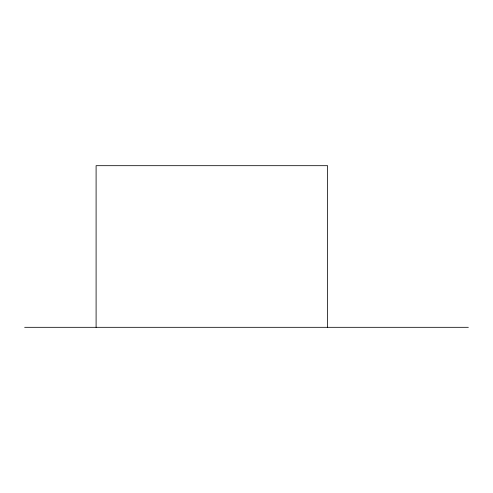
<?xml version="1.0" encoding="UTF-8"?>
<svg xmlns="http://www.w3.org/2000/svg" width="493" height="493" viewBox="0 0 493 493"><rect width="100%" height="100%" fill="white"/><g stroke="black" fill="none" stroke-linecap="round" stroke-linejoin="round"><path stroke-width="0.74" d="M24.65 327.315L468.35 327.315M327.605 327.315L327.605 165.685L96.098 165.685L96.098 327.315"/></g></svg>
